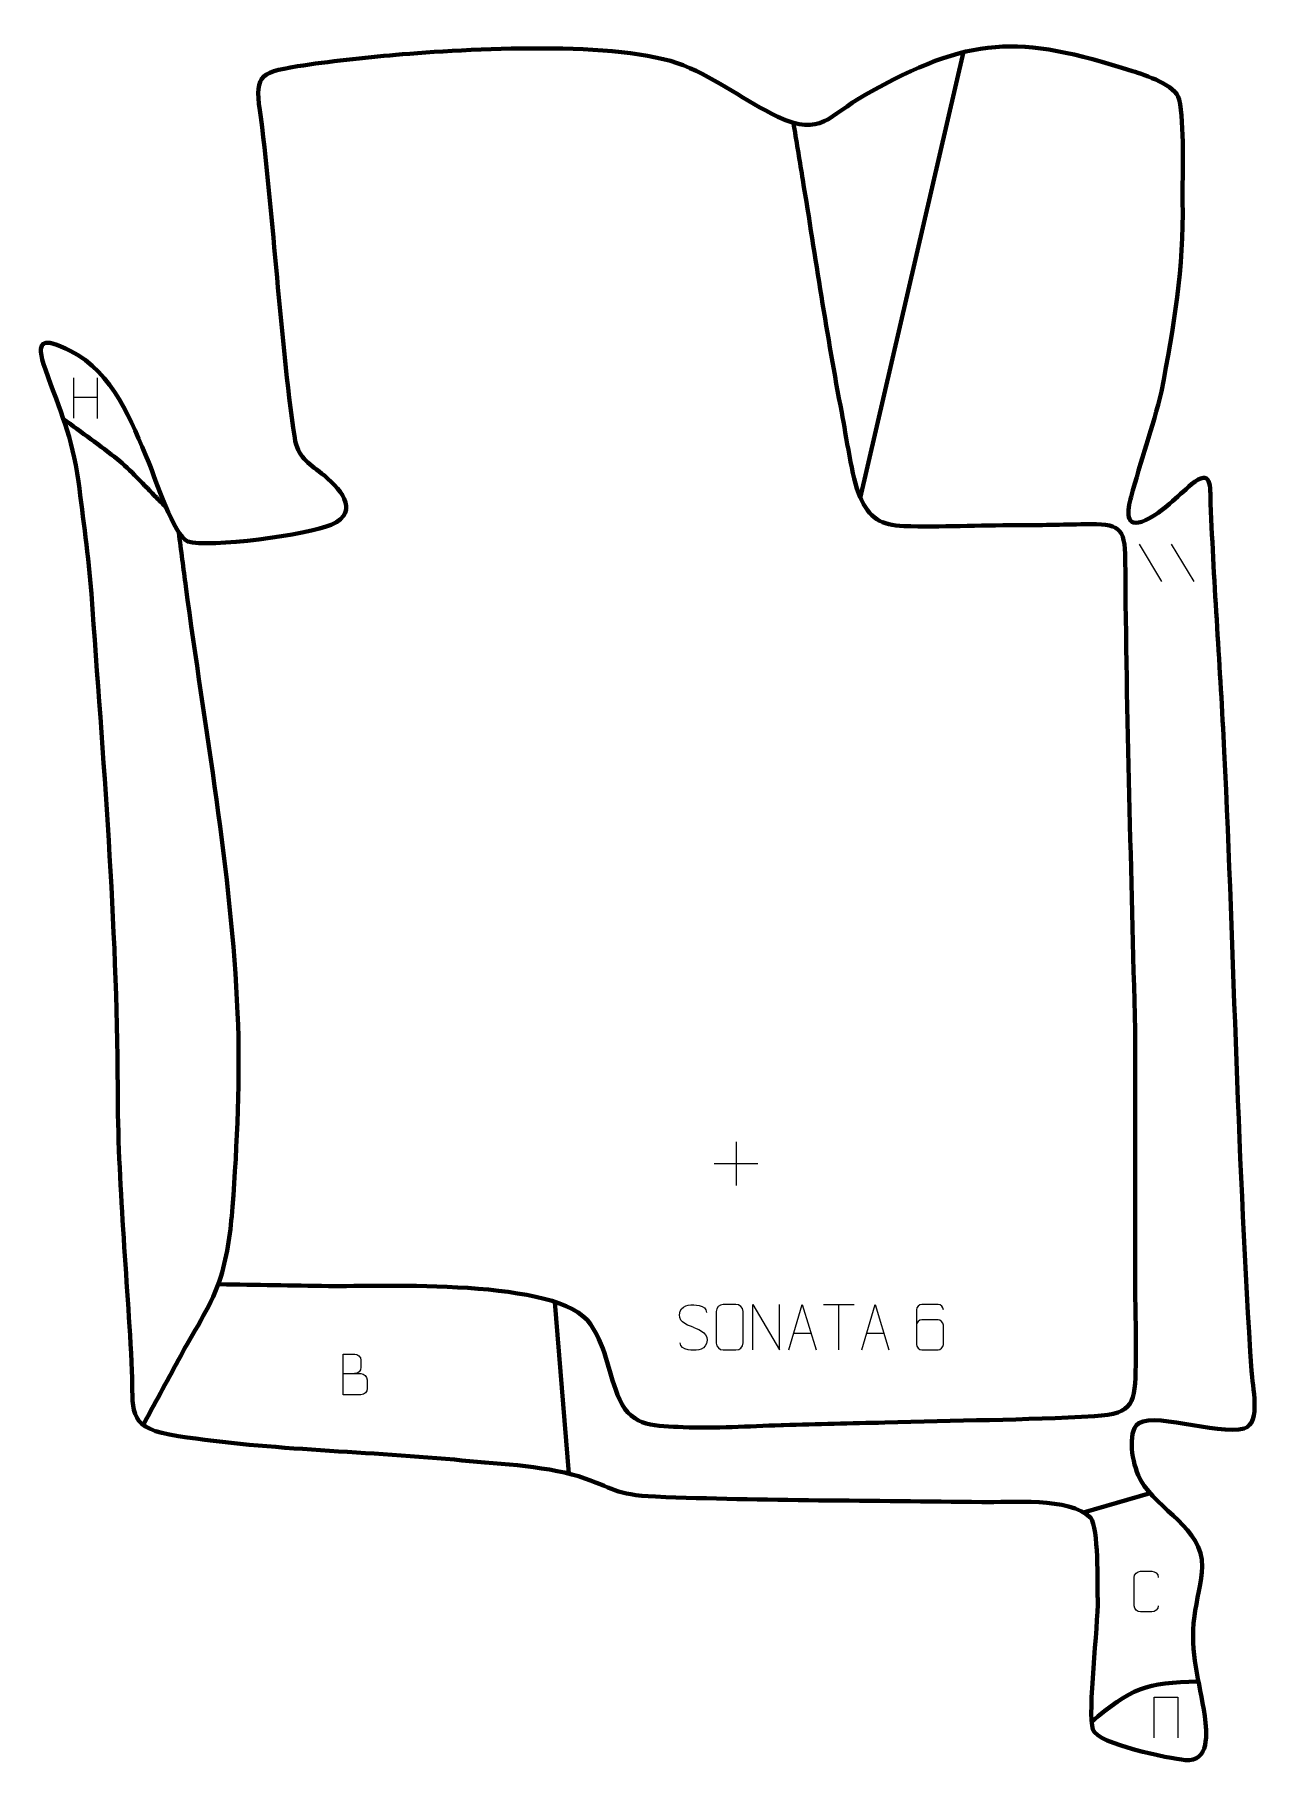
# Model space of a CAD drawing. Header units: millimetres. Extents: x -627 to 47, y -44 to 905.
import ezdxf

# ---------------------------------------------------------------- set-up
doc = ezdxf.new("R2010")
doc.units = ezdxf.units.MM
doc.header["$MEASUREMENT"] = 0
doc.layers.add('layer 1', color=7, linetype='Continuous', plot=False)
doc.layers.add('layer 2', color=7, linetype='Continuous')
doc.layers.add('layer 3', color=7, linetype='Continuous')

msp = doc.modelspace()

# ---------------------------------------------------------------- linework, layer by layer
at = {"layer": 'layer 1', "color": 250, "lineweight": 9}
for points in [[(-605.9921, 716.4809), (-605.9921, 716.4809), (-605.9921, 694.2882), (-605.9921, 694.2882)], [(-592.8764, 716.4809), (-592.8764, 716.4809), (-592.8764, 694.1306), (-592.8764, 694.1306)], [(-605.9746, 705.8385), (-605.9746, 705.8385), (-592.8764, 705.8385), (-592.8764, 705.8385)], [(-20.4378, 624.9589), (-20.4378, 624.9589), (-8.0735, 604.4146), (-8.0735, 604.4146)], [(-2.7079, 624.9589), (-2.7079, 624.9589), (9.6564, 604.4146), (9.6564, 604.4146)], [(-241.8911, 296.6935), (-241.8911, 296.6935), (-241.8911, 272.7156), (-241.8911, 272.7156)], [(-253.88, 284.7045), (-253.88, 284.7045), (-229.9021, 284.7045), (-229.9021, 284.7045)], [(-193.8577, 207.2517), (-193.8577, 207.2517), (-176.8705, 207.2517), (-176.8705, 207.2517)], [(-185.3639, 182.3217), (-185.3639, 182.3217), (-185.3639, 207.2752), (-185.3639, 207.2752)], [(-210.1119, 191.5711), (-210.1119, 191.5711), (-200.6162, 191.5711), (-200.6162, 191.5711)], [(-170.1119, 191.5711), (-170.1119, 191.5711), (-160.6162, 191.5711), (-160.6162, 191.5711)]]:
    msp.add_open_spline(points, degree=3, dxfattribs=at)
for points, knots in [([(-265.364, 194.7985), (-269.6123, 196.2689), (-274.5204, 198.0647), (-272.5153, 203.585), (-272.5153, 203.585), (-271.0118, 207.7249), (-265.7982, 207.3364), (-262.1946, 206.7353), (-262.1946, 206.7353), (-259.334, 206.2581), (-258.4693, 205.0449), (-258.1587, 202.9608)], [0, 0, 0, 0, 0.25, 0.25, 0.25, 0.25, 0.5, 0.5, 0.5, 0.5, 1, 1, 1, 1]), ([(-248.8836, 207.2749), (-246.5579, 207.2749), (-244.2318, 207.2749), (-241.9057, 207.2749), (-241.9057, 207.2749), (-239.9591, 207.3105), (-237.9677, 205.8189), (-237.941, 203.3813), (-237.941, 203.3813), (-237.9414, 197.6344), (-237.9414, 191.8871), (-237.941, 186.1394), (-237.941, 186.1394), (-238.0808, 183.816), (-239.758, 182.3364), (-241.9057, 182.3256), (-241.9057, 182.3256), (-244.2376, 182.326), (-246.5695, 182.326), (-248.901, 182.3256), (-248.901, 182.3256), (-250.826, 182.2202), (-252.7981, 184.1047), (-252.7869, 186.122), (-252.7869, 186.122), (-252.7866, 191.8921), (-252.7866, 197.6618), (-252.7869, 203.4311), (-252.7869, 203.4311), (-252.7827, 205.5692), (-251.036, 207.2884), (-248.8836, 207.2749)], [0, 0, 0, 0, 0.11111111, 0.11111111, 0.11111111, 0.11111111, 0.22222222, 0.22222222, 0.22222222, 0.22222222, 0.33333333, 0.33333333, 0.33333333, 0.33333333, 0.44444444, 0.44444444, 0.44444444, 0.44444444, 0.55555556, 0.55555556, 0.55555556, 0.55555556, 0.66666667, 0.66666667, 0.66666667, 0.66666667, 0.77777778, 0.77777778, 0.77777778, 0.77777778, 1, 1, 1, 1]), ([(-232.6914, 182.3217), (-232.6914, 182.3217), (-232.6914, 207.2752), (-232.6914, 207.2752), (-232.6914, 207.2752), (-232.6914, 207.2752), (-218.0366, 182.3217), (-218.0366, 182.3217), (-218.0366, 182.3217), (-218.0366, 182.3217), (-218.0366, 207.2752), (-218.0366, 207.2752)], [0, 0, 0, 0, 0.25, 0.25, 0.25, 0.25, 0.5, 0.5, 0.5, 0.5, 1, 1, 1, 1]), ([(-212.8345, 182.3217), (-212.8345, 182.3217), (-205.4635, 207.2752), (-205.4635, 207.2752), (-205.4635, 207.2752), (-205.4635, 207.2752), (-197.8936, 182.3217), (-197.8936, 182.3217)], [0, 0, 0, 0, 0.33333333, 0.33333333, 0.33333333, 0.33333333, 1, 1, 1, 1]), ([(-172.8345, 182.3217), (-172.8345, 182.3217), (-165.4635, 207.2752), (-165.4635, 207.2752), (-165.4635, 207.2752), (-165.4635, 207.2752), (-157.8936, 182.3217), (-157.8936, 182.3217)], [0, 0, 0, 0, 0.33333333, 0.33333333, 0.33333333, 0.33333333, 1, 1, 1, 1]), ([(-127.9342, 204.3391), (-127.9583, 205.6786), (-129.3145, 207.3318), (-130.8864, 207.2975), (-130.8864, 207.2975), (-133.8712, 207.2972), (-136.8564, 207.2972), (-139.8418, 207.2975), (-139.8418, 207.2975), (-141.0609, 207.3124), (-142.7891, 205.8748), (-142.7941, 204.3391), (-142.7941, 204.3391), (-142.7938, 197.9786), (-142.7938, 191.6178), (-142.7941, 185.2571), (-142.7941, 185.2571), (-142.7894, 184.0942), (-141.0609, 182.3231), (-139.8418, 182.2987), (-139.8418, 182.2987), (-136.8564, 182.299), (-133.8712, 182.299), (-130.8864, 182.2987), (-130.8864, 182.2987), (-129.6083, 182.3425), (-127.9386, 183.957), (-127.9342, 185.2571), (-127.9342, 185.2571), (-127.9342, 188.8404), (-127.9342, 192.4235), (-127.9342, 196.0062), (-127.9342, 196.0062), (-127.9727, 197.4844), (-129.5554, 198.9173), (-130.8864, 198.9153), (-130.8864, 198.9153), (-133.8712, 198.9156), (-136.8564, 198.9156), (-139.8418, 198.9153), (-139.8418, 198.9153), (-141.1713, 198.9203), (-142.8143, 197.413), (-142.7726, 195.9845)], [0, 0, 0, 0, 0.08333333, 0.08333333, 0.08333333, 0.08333333, 0.16666667, 0.16666667, 0.16666667, 0.16666667, 0.25, 0.25, 0.25, 0.25, 0.33333333, 0.33333333, 0.33333333, 0.33333333, 0.41666667, 0.41666667, 0.41666667, 0.41666667, 0.5, 0.5, 0.5, 0.5, 0.58333333, 0.58333333, 0.58333333, 0.58333333, 0.66666667, 0.66666667, 0.66666667, 0.66666667, 0.75, 0.75, 0.75, 0.75, 0.83333333, 0.83333333, 0.83333333, 0.83333333, 1, 1, 1, 1]), ([(-265.364, 194.7984), (-261.3454, 193.1517), (-256.3159, 191.2634), (-258.1499, 185.9031), (-258.1499, 185.9031), (-259.6097, 181.6367), (-264.5205, 181.8934), (-268.2466, 182.4481), (-268.2466, 182.4481), (-270.9966, 182.8579), (-272.2175, 184.0714), (-272.5955, 186.1836)], [0, 0, 0, 0, 0.25, 0.25, 0.25, 0.25, 0.5, 0.5, 0.5, 0.5, 1, 1, 1, 1]), ([(-457.8201, 169.3462), (-454.5611, 169.3466), (-451.3017, 169.3466), (-448.042, 169.3462), (-448.042, 169.3462), (-446.2727, 169.3307), (-444.5498, 167.7757), (-444.5498, 165.9399), (-444.5498, 165.9399), (-444.5501, 164.9291), (-444.5501, 162.1978), (-444.5498, 161.1867), (-444.5498, 161.1867), (-444.5339, 159.5226), (-445.9152, 157.7188), (-447.9946, 157.734), (-447.9946, 157.734), (-451.2546, 157.7343), (-454.5143, 157.7343), (-457.7736, 157.734), (-457.7736, 157.734), (-457.7736, 165.1844), (-457.7736, 172.6345), (-457.7736, 180.0843), (-457.7736, 180.0843), (-455.6475, 180.0843), (-453.5211, 180.0843), (-451.3946, 180.0843), (-451.3946, 180.0843), (-449.8891, 180.1001), (-448.0111, 178.3889), (-447.9952, 176.6312), (-447.9952, 176.6312), (-447.9956, 174.7806), (-447.9956, 174.6499), (-447.9952, 172.799), (-447.9952, 172.799), (-447.9798, 170.9484), (-449.6407, 169.3307), (-451.4411, 169.3462)], [0, 0, 0, 0, 0.09090909, 0.09090909, 0.09090909, 0.09090909, 0.18181818, 0.18181818, 0.18181818, 0.18181818, 0.27272727, 0.27272727, 0.27272727, 0.27272727, 0.36363636, 0.36363636, 0.36363636, 0.36363636, 0.45454545, 0.45454545, 0.45454545, 0.45454545, 0.54545455, 0.54545455, 0.54545455, 0.54545455, 0.63636364, 0.63636364, 0.63636364, 0.63636364, 0.72727273, 0.72727273, 0.72727273, 0.72727273, 0.81818182, 0.81818182, 0.81818182, 0.81818182, 1, 1, 1, 1]), ([(-9.8173, 41.783), (-9.9425, 39.702), (-11.4447, 38.3768), (-13.3684, 38.3671), (-13.3684, 38.3671), (-15.457, 38.3674), (-17.5456, 38.3674), (-19.6339, 38.3671), (-19.6339, 38.3671), (-21.3581, 38.2727), (-23.1245, 39.9606), (-23.1145, 41.7674), (-23.1145, 41.7674), (-23.1141, 46.9356), (-23.1141, 52.1033), (-23.1145, 57.2707), (-23.1145, 57.2707), (-23.1107, 59.1858), (-21.5462, 60.7257), (-19.6183, 60.7136), (-19.6183, 60.7136), (-17.5353, 60.7136), (-15.4518, 60.7136), (-13.3684, 60.7136), (-13.3684, 60.7136), (-11.6249, 60.7454), (-9.8412, 59.4095), (-9.8173, 57.2261)], [0, 0, 0, 0, 0.125, 0.125, 0.125, 0.125, 0.25, 0.25, 0.25, 0.25, 0.375, 0.375, 0.375, 0.375, 0.5, 0.5, 0.5, 0.5, 0.625, 0.625, 0.625, 0.625, 0.75, 0.75, 0.75, 0.75, 1, 1, 1, 1]), ([(-12.1773, -30.7811), (-12.1773, -30.7811), (-12.1773, -8.4308), (-12.1773, -8.4308), (-12.1773, -8.4308), (-12.1773, -8.4308), (0.941, -8.4308), (0.941, -8.4308), (0.941, -8.4308), (0.941, -8.4308), (0.941, -30.7811), (0.941, -30.7811)], [0, 0, 0, 0, 0.25, 0.25, 0.25, 0.25, 0.5, 0.5, 0.5, 0.5, 1, 1, 1, 1])]:
    msp.add_open_spline(points, degree=3, knots=knots, dxfattribs=at)
at = {"layer": 'layer 2', "color": 142, "lineweight": 158}
for points in [[(-173.6718, 650.3019), (-173.6718, 650.3019), (-116.9276, 895.5604), (-116.9276, 895.5604)], [(-333.8283, 114.3876), (-333.8283, 114.3876), (-341.3615, 208.6031), (-341.3615, 208.6031)], [(-51.0254, 93.0639), (-51.0254, 93.0639), (-14.3546, 103.6103), (-14.3546, 103.6103)], [(-46.8109, -22.2902), (-25.0009, -3.548), (-16.6194, -0.5213), (12.2061, 0.1909)]]:
    msp.add_open_spline(points, degree=3, dxfattribs=at)
for points, knots in [([(-525.6765, 218.3949), (-515.7146, 218.2326), (-505.7529, 218.0704), (-495.791, 217.9081), (-495.791, 217.9081), (-485.8293, 217.7457), (-475.8674, 217.5835), (-465.9055, 217.4212), (-465.9055, 217.4212), (-436.4604, 217.1354), (-338.7167, 221.8256), (-321.9099, 196.5652), (-321.9099, 196.5652), (-311.918, 181.0323), (-312.4935, 169.905), (-305.7708, 154.9483), (-305.7708, 154.9483), (-298.8925, 139.6451), (-285.4079, 140.5606), (-270.9014, 139.9091), (-270.9014, 139.9091), (-253.0378, 139.1069), (-234.9963, 140.448), (-217.127, 140.996), (-217.127, 140.996), (-217.127, 140.996), (-215.7837, 141.0331), (-215.7837, 141.0331), (-215.7837, 141.0331), (-197.2425, 141.5119), (-178.7007, 141.9647), (-160.1599, 142.4533), (-160.1599, 142.4533), (-121.8457, 143.6578), (-83.1761, 143.7253), (-44.9421, 145.969), (-44.9421, 145.969), (-22.8827, 147.2635), (-22.7527, 153.2305), (-22.2007, 174.1584), (-22.2007, 174.1584), (-21.8533, 187.3272), (-22.4832, 201.556), (-22.4895, 214.9581), (-22.4895, 214.9581), (-22.5119, 262.6254), (-22.5764, 310.2927), (-22.63, 357.96), (-22.63, 357.96), (-24.5044, 444.0249), (-27.4418, 530.3563), (-28.0078, 616.4091), (-28.0078, 616.4091), (-28.1275, 634.6065), (-31.3833, 636.1769), (-50.1153, 635.9613), (-50.1153, 635.9613), (-62.7391, 635.8159), (-74.9469, 635.3793), (-87.6684, 635.4266), (-87.6684, 635.4266), (-108.0172, 635.4486), (-129.4512, 634.322), (-149.5839, 634.9427), (-149.5839, 634.9427), (-162.2519, 635.3332), (-168.621, 639.3799), (-173.8112, 651.1167), (-173.8112, 651.1167), (-178.2683, 661.9171), (-181.3434, 684.7005), (-183.7928, 697.3031), (-183.7928, 697.3031), (-191.9346, 739.3844), (-198.2151, 782.7083), (-205.1808, 825.095), (-205.1808, 825.095), (-206.8097, 835.0068), (-208.4385, 844.9186), (-210.0674, 854.8303), (-210.0674, 854.8303), (-210.0674, 854.8303), (-210.3117, 856.3171), (-210.3117, 856.3171)], [0, 0, 0, 0, 0.04545455, 0.04545455, 0.04545455, 0.04545455, 0.09090909, 0.09090909, 0.09090909, 0.09090909, 0.13636364, 0.13636364, 0.13636364, 0.13636364, 0.18181818, 0.18181818, 0.18181818, 0.18181818, 0.22727273, 0.22727273, 0.22727273, 0.22727273, 0.27272727, 0.27272727, 0.27272727, 0.27272727, 0.31818182, 0.31818182, 0.31818182, 0.31818182, 0.36363636, 0.36363636, 0.36363636, 0.36363636, 0.40909091, 0.40909091, 0.40909091, 0.40909091, 0.45454545, 0.45454545, 0.45454545, 0.45454545, 0.5, 0.5, 0.5, 0.5, 0.54545455, 0.54545455, 0.54545455, 0.54545455, 0.59090909, 0.59090909, 0.59090909, 0.59090909, 0.63636364, 0.63636364, 0.63636364, 0.63636364, 0.68181818, 0.68181818, 0.68181818, 0.68181818, 0.72727273, 0.72727273, 0.72727273, 0.72727273, 0.77272727, 0.77272727, 0.77272727, 0.77272727, 0.81818182, 0.81818182, 0.81818182, 0.81818182, 0.86363636, 0.86363636, 0.86363636, 0.86363636, 0.90909091, 0.90909091, 0.90909091, 0.90909091, 1, 1, 1, 1]), ([(-611.5076, 693.7541), (-601.7724, 686.5544), (-590.9521, 679.0055), (-581.5903, 671.5239), (-581.5903, 671.5239), (-575.4926, 666.651), (-566.2803, 656.5665), (-560.3902, 650.6434), (-560.3902, 650.6434), (-558.6408, 648.8841), (-556.8913, 647.1247), (-555.1418, 645.3654)], [0, 0, 0, 0, 0.25, 0.25, 0.25, 0.25, 0.5, 0.5, 0.5, 0.5, 1, 1, 1, 1]), ([(-548.0956, 631.5038), (-546.7985, 621.5628), (-545.5015, 611.6219), (-544.2045, 601.681), (-544.2045, 601.681), (-533.9765, 524.68), (-519.0876, 444.8135), (-515.7523, 367.3832), (-515.7523, 367.3832), (-514.2829, 333.2717), (-515.9835, 295.0021), (-518.5599, 260.878), (-518.5599, 260.878), (-519.5758, 247.4215), (-521.3034, 235.4604), (-524.9137, 222.4224), (-524.9137, 222.4224), (-529.7684, 207.7064), (-538.8105, 194.0318), (-546.2862, 180.4756), (-546.2862, 180.4756), (-546.2862, 180.4756), (-547.0175, 179.1411), (-547.0175, 179.1411), (-547.0175, 179.1411), (-553.6571, 166.9279), (-560.2975, 154.7151), (-566.9374, 142.502), (-566.9374, 142.502), (-566.9374, 142.502), (-567.6488, 141.1935), (-567.6488, 141.1935)], [0, 0, 0, 0, 0.11111111, 0.11111111, 0.11111111, 0.11111111, 0.22222222, 0.22222222, 0.22222222, 0.22222222, 0.33333333, 0.33333333, 0.33333333, 0.33333333, 0.44444444, 0.44444444, 0.44444444, 0.44444444, 0.55555556, 0.55555556, 0.55555556, 0.55555556, 0.66666667, 0.66666667, 0.66666667, 0.66666667, 0.77777778, 0.77777778, 0.77777778, 0.77777778, 1, 1, 1, 1])]:
    msp.add_open_spline(points, degree=3, knots=knots, dxfattribs=at)
at = {"layer": 'layer 3', "color": 242, "lineweight": 158}
msp.add_open_spline([(3.5281, 813.4656), (4.199, 776.382), (-1.2095, 744.7991), (-8.1461, 708.8124), (-8.1461, 708.8124), (-12.7122, 689.2487), (-19.6484, 670.3591), (-24.7511, 651.0457), (-24.7511, 651.0457), (-26.6548, 643.8401), (-28.8419, 632.8506), (-16.8912, 638.1539), (-16.8912, 638.1539), (-7.1397, 642.8117), (0.3203, 651.1526), (8.4705, 657.9078), (8.4705, 657.9078), (19.5349, 667.0785), (18.6318, 656.7979), (18.9256, 647.3109), (18.9256, 647.3109), (20.6525, 602.0234), (24.2289, 556.5561), (26.4132, 511.1817), (26.4132, 511.1817), (31.7834, 397.787), (33.9582, 284.066), (41.3513, 170.8009), (41.3513, 170.8009), (41.8712, 162.8375), (46.8466, 142.1836), (37.4011, 139.1986), (37.4011, 139.1986), (22.5365, 135.2951), (-15.4322, 149.4962), (-22.0522, 140.758), (-22.0522, 140.758), (-26.9793, 134.2542), (-23.442, 117.3937), (-19.5244, 110.6287), (-19.5244, 110.6287), (-9.9279, 94.0565), (14.4773, 84.6981), (14.3344, 63.2371), (14.3344, 63.2371), (13.9938, 55.4834), (11.0945, 44.283), (10.0047, 36.0289), (10.0047, 36.0289), (7.2838, 15.4212), (12.8386, 0.7941), (15.664, -18.8765), (15.664, -18.8765), (16.9422, -27.7754), (18.4245, -44.3108), (4.9761, -43.0103), (4.9761, -43.0103), (-3.7694, -42.1646), (-42.9885, -34.3481), (-45.7542, -26.2491), (-45.7542, -26.2491), (-48.8893, -17.0684), (-42.7947, 30.7077), (-43.1444, 45.3746), (-43.1444, 45.3746), (-43.3409, 54.0084), (-42.6591, 84.2669), (-46.9248, 90.0368), (-46.9248, 90.0368), (-59.0072, 101.7058), (-90.6636, 98.4197), (-106.8769, 98.697), (-106.8769, 98.697), (-166.3935, 99.6849), (-226.6848, 99.3481), (-286.0793, 101.7228), (-286.0793, 101.7228), (-309.225, 102.7708), (-308.3339, 106.4989), (-328.4002, 112.8878), (-328.4002, 112.8878), (-348.1475, 118.9598), (-375.5368, 119.9008), (-396.5905, 122.0386), (-396.5905, 122.0386), (-448.5539, 126.8933), (-501.7497, 127.3332), (-553.2156, 135.7776), (-553.2156, 135.7776), (-576.9784, 140.5005), (-572.9697, 149.8111), (-573.8206, 170.7628), (-573.8206, 170.7628), (-576.3282, 223.1873), (-581.6055, 273.821), (-581.6478, 326.5726), (-581.6478, 326.5726), (-582.0092, 417.1078), (-589.7079, 507.5003), (-596.0901, 597.7618), (-596.0901, 597.7618), (-597.6544, 618.2963), (-600.7854, 638.9395), (-603.1322, 659.44), (-603.1322, 659.44), (-607.0294, 684.8684), (-612.9927, 697.522), (-621.3772, 720.95), (-621.3772, 720.95), (-627.3457, 737.6272), (-622.6402, 738.7643), (-607.7151, 731.2276), (-607.7151, 731.2276), (-583.7909, 719.1466), (-574.4804, 692.8888), (-564.5415, 669.8104), (-564.5415, 669.8104), (-561.2396, 661.3386), (-550.7037, 629.3994), (-543.1385, 626.4698), (-543.1385, 626.4698), (-531.812, 622.8499), (-476.7731, 630.175), (-464.2803, 635.7051), (-464.2803, 635.7051), (-447.2149, 643.2593), (-460.5447, 656.7044), (-469.6335, 663.8842), (-469.6335, 663.8842), (-477.1083, 669.7893), (-482.8708, 672.9284), (-484.4089, 683.4566), (-484.4089, 683.4566), (-492.9202, 742.1045), (-495.551, 801.0386), (-503.0358, 859.5193), (-503.0358, 859.5193), (-506.3357, 881.8158), (-505.2279, 884.0154), (-482.7836, 887.5604), (-482.7836, 887.5604), (-465.7424, 890.2521), (-446.1366, 892.291), (-428.8803, 893.8386), (-428.8803, 893.8386), (-389.9202, 897.2104), (-305.769, 901.9183), (-270.8768, 888.1173), (-270.8768, 888.1173), (-251.4986, 880.2698), (-236.9445, 868.4482), (-218.9514, 859.8048), (-218.9514, 859.8048), (-194.7344, 848.6378), (-191.2955, 860.4058), (-170.9613, 871.8923), (-170.9613, 871.8923), (-112.8551, 904.4447), (-87.1833, 904.9947), (-24.0028, 884.9203), (-24.0028, 884.9203), (-17.1005, 882.7273), (-0.1144, 877.2897), (1.6452, 869.346), (1.6452, 869.346), (4.6314, 855.8648), (3.3058, 828.4116), (3.5281, 813.4656)], degree=3, knots=[0, 0, 0, 0, 0.02325581, 0.02325581, 0.02325581, 0.02325581, 0.04651163, 0.04651163, 0.04651163, 0.04651163, 0.06976744, 0.06976744, 0.06976744, 0.06976744, 0.09302326, 0.09302326, 0.09302326, 0.09302326, 0.11627907, 0.11627907, 0.11627907, 0.11627907, 0.13953488, 0.13953488, 0.13953488, 0.13953488, 0.1627907, 0.1627907, 0.1627907, 0.1627907, 0.18604651, 0.18604651, 0.18604651, 0.18604651, 0.20930233, 0.20930233, 0.20930233, 0.20930233, 0.23255814, 0.23255814, 0.23255814, 0.23255814, 0.25581395, 0.25581395, 0.25581395, 0.25581395, 0.27906977, 0.27906977, 0.27906977, 0.27906977, 0.30232558, 0.30232558, 0.30232558, 0.30232558, 0.3255814, 0.3255814, 0.3255814, 0.3255814, 0.34883721, 0.34883721, 0.34883721, 0.34883721, 0.37209302, 0.37209302, 0.37209302, 0.37209302, 0.39534884, 0.39534884, 0.39534884, 0.39534884, 0.41860465, 0.41860465, 0.41860465, 0.41860465, 0.44186047, 0.44186047, 0.44186047, 0.44186047, 0.46511628, 0.46511628, 0.46511628, 0.46511628, 0.48837209, 0.48837209, 0.48837209, 0.48837209, 0.51162791, 0.51162791, 0.51162791, 0.51162791, 0.53488372, 0.53488372, 0.53488372, 0.53488372, 0.55813953, 0.55813953, 0.55813953, 0.55813953, 0.58139535, 0.58139535, 0.58139535, 0.58139535, 0.60465116, 0.60465116, 0.60465116, 0.60465116, 0.62790698, 0.62790698, 0.62790698, 0.62790698, 0.65116279, 0.65116279, 0.65116279, 0.65116279, 0.6744186, 0.6744186, 0.6744186, 0.6744186, 0.69767442, 0.69767442, 0.69767442, 0.69767442, 0.72093023, 0.72093023, 0.72093023, 0.72093023, 0.74418605, 0.74418605, 0.74418605, 0.74418605, 0.76744186, 0.76744186, 0.76744186, 0.76744186, 0.79069767, 0.79069767, 0.79069767, 0.79069767, 0.81395349, 0.81395349, 0.81395349, 0.81395349, 0.8372093, 0.8372093, 0.8372093, 0.8372093, 0.86046512, 0.86046512, 0.86046512, 0.86046512, 0.88372093, 0.88372093, 0.88372093, 0.88372093, 0.90697674, 0.90697674, 0.90697674, 0.90697674, 0.93023256, 0.93023256, 0.93023256, 0.93023256, 0.95348837, 0.95348837, 0.95348837, 0.95348837, 1, 1, 1, 1], dxfattribs=at)

doc.saveas('drawing.dxf')
